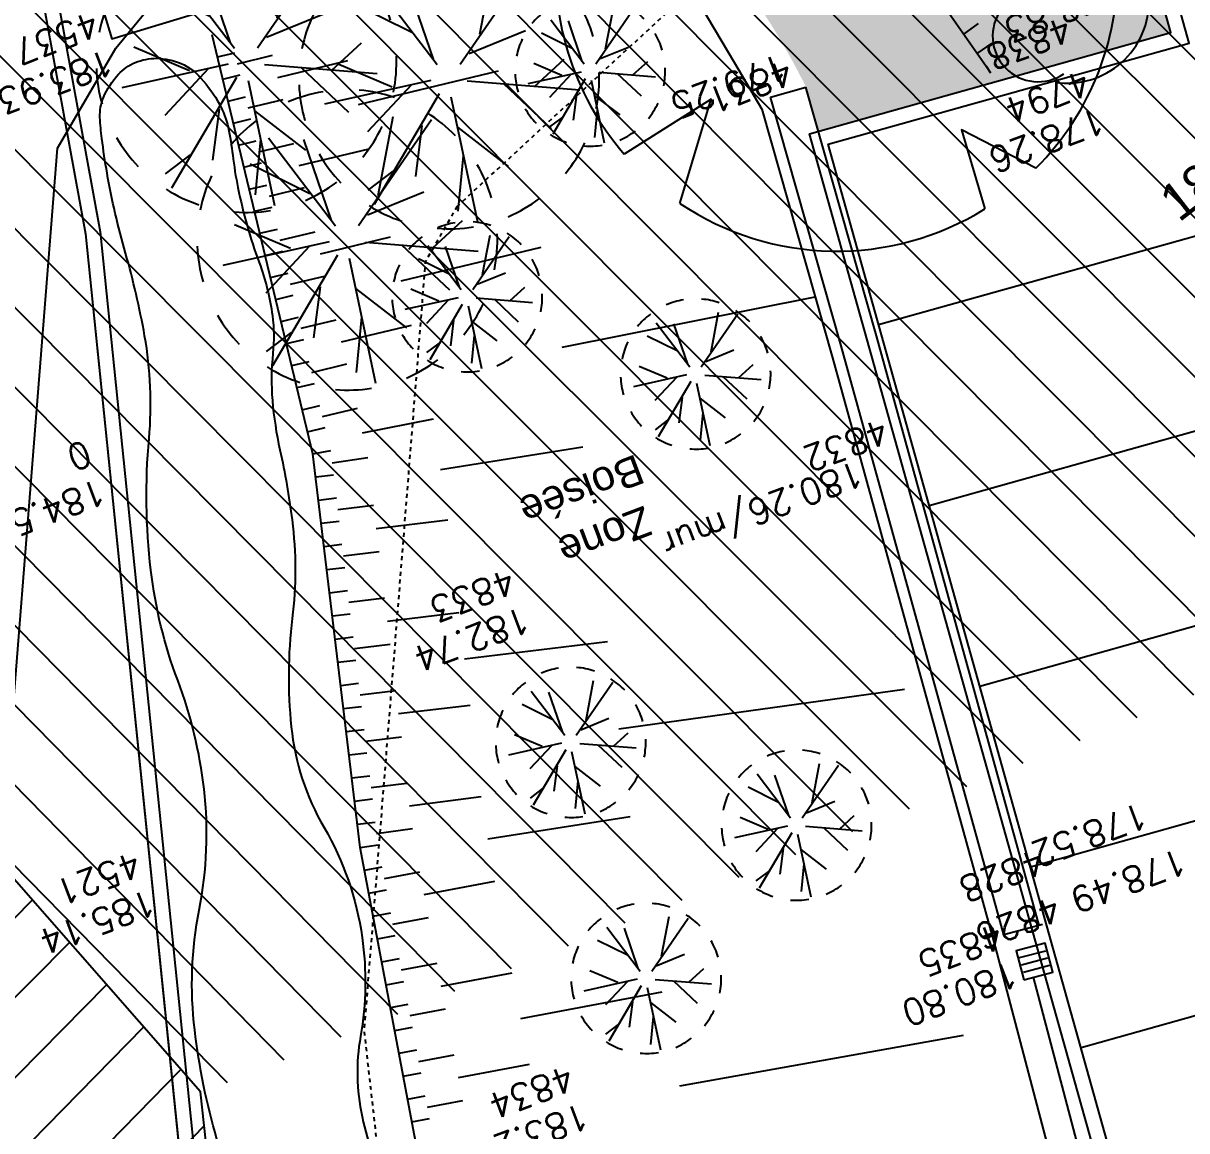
# Model space of a CAD drawing. Header units: centimetres. Extents: x 212517 to 243222, y -357108 to -330212.
# Drawn here: x 233966 to 235517, y -345839 to -344364 of the extents above; entities that cross this region are included whole.
import ezdxf
from ezdxf.enums import TextEntityAlignment as Align
from ezdxf.lldxf.tags import DXFTag

# ---------------------------------------------------------------- set-up
doc = ezdxf.new("R2010")
doc.units = ezdxf.units.CM
doc.linetypes.add('STYLE_01', pattern=[0.41664, 0.20828, -0.20836])
doc.layers.get('0').update_dxf_attribs({"color": 252})
for name, color, linetype in [('AEP_SSL', 252, 'Continuous'), ('DWG_280-140115-P - ALTEA-CANA', 252, 'Continuous'), ('Fond topo - ASS', 252, 'Continuous'), ('Fond topo - CLO_MUR', 252, 'Continuous'), ('Fond topo - ESPACE_BOISE', 252, 'Continuous'), ('Fond topo - TAL', 252, 'Continuous'), ('Fond topo - TAL_HAC', 252, 'Continuous'), ('Fond topo - VEG', 252, 'Continuous'), ('Fond topo - VEG_TXT_ESSENCE', 252, 'Continuous'), ('Fond topo - Z_500', 252, 'Continuous'), ('prlm-VRD', 2, 'Continuous'), ('SA - arbre', 252, 'Continuous'), ('SA - arbuste', 252, 'Continuous'), ('SA - bordure', 252, 'Continuous'), ('SA - bât D', 252, 'Continuous'), ('SA - couvre sol', 252, 'Continuous'), ('SA - EBC', 252, 'Continuous'), ('SA - enrobé', 252, 'Continuous'), ('SA - EVMV', 252, 'Continuous'), ('SA - marquage au sol', 252, 'Continuous')]:
    doc.layers.add(name, color=color, linetype=linetype)
for name, color, linetype, plot in [('Fond topo - N', 252, 'Continuous', False), ('Fond topo - NCACHE', 252, 'Continuous', False), ('Fond topo - ZCACHE', 252, 'Continuous', False)]:
    doc.layers.add(name, color=color, linetype=linetype, plot=plot)
doc.layers.add('Fond topo - P', color=252, linetype='Continuous', lineweight=50)
doc.layers.add('Fond topo - VOI', color=252, linetype='Continuous', lineweight=25)
doc.styles.add('2000_ARIAL', font='arial.ttf', dxfattribs={"height": 0.400000006})
doc.styles.add('Arial', font='arial.ttf')
doc.styles.add('SIMPLEX', font='simplex_.ttf', dxfattribs={"height": 1.25})
tags = doc.linetypes.add('L1', pattern=[1.0000000298023224, 0.6000000238418579, -0.4000000059604645]).pattern_tags.tags
tags[6:7] = [DXFTag(74, 4), DXFTag(75, 0), DXFTag(340, '0'), DXFTag(46, 0.0), DXFTag(50, 0.0), DXFTag(44, 0.0), DXFTag(45, 0.0)]
tags[4:5] = [DXFTag(74, 4), DXFTag(75, 0), DXFTag(340, '0'), DXFTag(46, 0.0), DXFTag(50, 0.0), DXFTag(44, 0.0), DXFTag(45, 0.0)]
tags = doc.linetypes.add('L16', pattern=[0.37500001490116125, 0.300000011920929, -0.07500000298023224]).pattern_tags.tags
tags[6:7] = [DXFTag(74, 4), DXFTag(75, 0), DXFTag(340, '0'), DXFTag(46, 0.0), DXFTag(50, 0.0), DXFTag(44, 0.0), DXFTag(45, 0.0)]
tags[4:5] = [DXFTag(74, 4), DXFTag(75, 0), DXFTag(340, '0'), DXFTag(46, 0.0), DXFTag(50, 0.0), DXFTag(44, 0.0), DXFTag(45, 0.0)]
tags = doc.linetypes.add('L8', pattern=[0.22500000894069674, 0.1500000059604645, -0.07500000298023224]).pattern_tags.tags
tags[6:7] = [DXFTag(74, 4), DXFTag(75, 0), DXFTag(340, '0'), DXFTag(46, 0.0), DXFTag(50, 0.0), DXFTag(44, 0.0), DXFTag(45, 0.0)]
tags[4:5] = [DXFTag(74, 4), DXFTag(75, 0), DXFTag(340, '0'), DXFTag(46, 0.0), DXFTag(50, 0.0), DXFTag(44, 0.0), DXFTag(45, 0.0)]
pattern_1 = [(349.2763985886067, (-277130161.1279894, -473864756.7787022), (22.32856350872324, 117.9043497231417), [37.5000005625, -202.5000030375]), (79.27639858860677, (-277130147.3110734, -473864759.3953308), (-235.8086994462835, 44.65712701744649), [15.000000225, -105.000001575]), (79.27639858860677, (-277130138.0997961, -473864761.1397498), (-235.8086994462835, 44.65712701744649), [15.000000225, -105.000001575]), (79.27639858860677, (-277130142.7054347, -473864760.2675403), (-235.8086994462835, 44.65712701744649), [18.75000028125, -101.25000151875]), (112.9664661186067, (-277130151.916716, -473864758.5231205), (-191.1515722884832, 280.4658259369293), [12.00000018, -420.7461593111922]), (45.58633105860677, (-277130133.4941673, -473864762.0119574), (22.32856353476547, 117.9043498154048), [12.00000018, -420.7461593111923]), (45.58633105860677, (-277130124.2828801, -473864763.7563783), (22.32856353476547, 117.9043498154048), [26.00000039, -406.6661590999923]), (112.9664661186067, (-277130161.1279894, -473864756.7787022), (-191.1515722884832, 280.4658259369293), [26.00000039, -406.6661590999922]), (349.2763985886067, (-277130073.3609553, -473864750.4999832), (22.32856350872324, 117.9043497231417), [44.42455106636825, -195.5754525336318]), (349.2763985886067, (-277130085.1249766, -473864728.4255323), (22.32856350872324, 117.9043497231417), [82.81008944215131, -56.09585564143782, 43.07431864611476, -58.01973967029608]), (349.2763985886067, (-277130096.7337571, -473864706.3804808), (22.32856350872324, 117.9043497231417), [119.4799495921992, -46.28746189431191, 29.47870124218051, -44.75389087130835]), (349.2763985886067, (-277130108.4191755, -473864684.3209158), (22.32856350872324, 117.9043497231417), [100.4611429069171, -139.5388606930829]), (349.2763985886067, (-277130104.5097786, -473864665.2146754), (22.32856350872324, 117.9043497231417), [65.56973938354608, -174.4302642164539])]
pattern_2 = [(34.27639858860678, (-277130161.1279894, -473864756.7787022), (-42.238928459823, 61.97477650275113), [])]

# ---------------------------------------------------------------- blocks, each defined once
blk = doc.blocks.new('ASS07')
at = {"ltscale": 2}
for p, q in [((-0.25, -0.45), (-0.25, 0.4500000000000001)), ((0, -0.45), (0, 0.4500000000000001)), ((0.25, -0.45), (0.25, 0.4500000000000001))]:
    blk.add_line(p, q, dxfattribs=at)
at = {"ltscale": 2, "flags": 128}
blk.add_lwpolyline([(0.5, -0.5), (0.5, 0.5), (-0.5, 0.5), (-0.5, -0.5)], close=True, dxfattribs=at)
blk = doc.blocks.new('PTOPO')
at = {"layer": 'Fond topo - NCACHE', "style": 'SIMPLEX'}
blk.add_attdef('MAT', text='', height=0.34, dxfattribs=at).set_placement((0.09999999986030161, -0.09999999962747097), align=Align.TOP_LEFT)
at = {"layer": 'Fond topo - ZCACHE', "style": 'SIMPLEX'}
blk.add_attdef('ALT', (0.09999999986030161, 0.09999999962747097), '', height=0.34, dxfattribs=at)
blk = doc.blocks.new('VEG12')
at = {"ltscale": 2}
for p, q in [((0.01815258799999997, 0.057406781), (0.100441039, 0.47293725)), ((0.05749608, 0.253444298), (0.145517598, 0.414706841)), ((0.037902722, 0.15845596), (-0.06593155700000003, 0.344147082)), ((-0.158788295, 0.086017079), (-0.245985314, 0.284587218)), ((0.04981112299999996, 0.033821695), (0.391570728, 0.285894318)), ((0.143890955, 0.107467204), (0.230033352, 0.253971609)), ((0.2917471699999999, 0.208620217), (0.392372872, 0.233301274)), ((-0.05229389700000003, 0.02983962500000001), (-0.383643778, 0.204631851)), ((-0.25001839, 0.135126714), (-0.3755999820000001, 0.091127132)), ((0.122915307, -0.02992704099999999), (0.317230371, 0.05540147100000001)), ((-0.05265807700000003, -0.029192154), (-0.412380265, -0.256628677)), ((-0.09359106700000003, -0.049762263), (-0.2956446150000001, -0.04653133200000001)), ((0.01825986499999999, -0.057372749), (0.107637982, -0.4128258760000001)), ((0.057557527, -0.01766878999999999), (0.411943876, -0.08413611500000001)), ((0.184132294, -0.04763066399999999), (0.323120213, -0.192805613)), ((-0.151821475, -0.09483882200000002), (-0.2999525240000001, -0.315936062)), ((0.02259491799999996, -0.07955337300000001), (0.001649748999999978, -0.36183712)), ((0.05371548199999998, -0.188497704), (0.197263789, -0.356749422))]:
    blk.add_line(p, q, dxfattribs=at)
for start, end in [(90, 103.8461539085843), (62.30769199853572, 76.15384597947835), (117.6923078993823, 131.5384619204946), (34.61538499867542, 48.46153799321151), (145.3846149358338, 159.2307690506909), (6.923076979206323, 20.76923090842763), (173.0769230068974, 186.9230769931026), (339.2307689837768, 353.0769230207937), (200.7692310571047, 214.6153850641662), (311.5384620067885, 325.3846150013246), (228.4615380795054, 242.3076921006177), (283.8461540205217, 297.6923080014643), (256.1538460914157, 270)]:
    blk.add_arc((0, 0), 0.496982058, start, end, dxfattribs=at)
blk = doc.blocks.new('VEG12A')
at = {"ltscale": 2}
for p, q in [((0.01815258799999997, 0.057406781), (0.100441039, 0.47293725)), ((0.05749608, 0.253444298), (0.145517598, 0.414706841)), ((0.037902722, 0.15845596), (-0.06593155700000003, 0.344147082)), ((-0.158788295, 0.086017079), (-0.245985314, 0.284587218)), ((0.04981112299999996, 0.033821695), (0.391570728, 0.285894318)), ((0.143890955, 0.107467204), (0.230033352, 0.253971609)), ((0.2917471699999999, 0.208620217), (0.392372872, 0.233301274)), ((-0.05229389700000003, 0.02983962500000001), (-0.383643778, 0.204631851)), ((-0.25001839, 0.135126714), (-0.3755999820000001, 0.091127132)), ((0.122915307, -0.02992704099999999), (0.317230371, 0.05540147100000001)), ((-0.05265807700000003, -0.029192154), (-0.412380265, -0.256628677)), ((0.057557527, -0.01766878999999999), (0.411943876, -0.08413611500000001)), ((-0.09359106700000003, -0.049762263), (-0.2956446150000001, -0.04653133200000001)), ((0.01825986499999999, -0.057372749), (0.107637982, -0.4128258760000001)), ((0.184132294, -0.04763066399999999), (0.323120213, -0.192805613)), ((-0.151821475, -0.09483882200000002), (-0.2999525240000001, -0.315936062)), ((0.02259491799999996, -0.07955337300000001), (0.001649748999999978, -0.36183712)), ((0.05371548199999998, -0.188497704), (0.197263789, -0.356749422))]:
    blk.add_line(p, q, dxfattribs=at)
for start, end in [(90, 103.8461539085843), (62.30769199853572, 76.15384597947835), (117.6923078993823, 131.5384619204946), (34.61538499867542, 48.46153799321151), (145.3846149358338, 159.2307690506909), (6.923076979206323, 20.76923090842763), (173.0769230068974, 186.9230769931026), (339.2307689837768, 353.0769230207937), (200.7692310571047, 214.6153850641662), (311.5384620067885, 325.3846150013246), (228.4615380795054, 242.3076921006177), (283.8461540205217, 297.6923080014643), (256.1538460914157, 270)]:
    blk.add_arc((0, 0), 0.496982058, start, end, dxfattribs=at)
blk = doc.blocks.new('A$C1F970F0F')
at = {"layer": 'SA - couvre sol'}
h = blk.add_hatch(dxfattribs=at)
h.set_pattern_fill('PELOUSE6', color=256, scale=20.0000003, angle=-10.72360141139323, style=0, pattern_type=2)
h.set_pattern_definition(pattern_1)
edge = h.paths.add_edge_path()
edge.add_line((7646.833733000393, 9004.239187634612), (7477.034909394343, 8929.894142197196))
edge.add_arc((7434.696929002223, 9026.329550800418), 105.3199535518038, 248.6552803840878, 293.7028870098457, ccw=False)
edge.add_line((7396.362750401272, 8928.233764092513), (7340.429076437112, 8871.198932294612))
edge.add_arc((7468.942843810095, 8745.1663500336), 180.0000005438222, 135.5584717013493, 219.3767829141741)
edge.add_arc((4686.176288028108, 6461.26392506193), 3419.999998216231, 12.585048785930383, 39.37678309475541, ccw=False)
edge.add_line((8024.006178657112, 7206.442835890936), (8219.509561664872, 7248.890723525209))
edge.add_arc((8223.753109693258, 7229.346100284074), 19.99999993767855, 12.249983647925774, 102.24998416524511, ccw=False)
edge.add_arc((4686.176201344639, 6461.263923183918), 3640.000084590873, -4.615344787991717, 12.24998357604062, ccw=False)
edge.add_arc((8294.437943437548, 6169.977445866316), 20.00000014751522, -94.6153446132571, -4.615344959063975, ccw=False)
edge.add_line((8292.82862597217, 6150.04229846682), (8093.418862683157, 6166.140179817832))
edge.add_arc((4686.175363890326, 6461.264035144361), 3420.000928369583, -9.235443775684189, -4.9504103777057935, ccw=False)
edge.add_line((8061.843408481891, 5912.381895936595), (8521.34448288443, 5951.967918737956))
edge.add_line((8521.34448288443, 5951.967918737956), (8610.609832601514, 4915.805915142612))
edge.add_line((8610.609832601513, 4915.805915142613), (8112.455023229381, 4872.889881516216))
edge.add_line((8112.455023229382, 4872.889881516216), (8135.919816270769, 4600.518498862564))
edge.add_line((8135.919816270769, 4600.518498862564), (8634.074625419682, 4643.434532436447))
edge.add_line((8634.074625419682, 4643.434532436448), (8744.797991940773, 3358.19512460702))
edge.add_line((8744.797991940773, 3358.195124607019), (8246.754370085053, 3315.288669890853))
edge.add_line((8246.754370085053, 3315.288669890853), (8265.505759157297, 3110.932708469081))
edge.add_line((8265.505759157297, 3110.932708469081), (8762.178919040502, 3156.443199355649))
edge.add_line((8762.178919040503, 3156.443199355648), (8787.07957847176, 2867.404761880945))
edge.add_line((8787.07957847176, 2867.404761880946), (8288.924769134286, 2824.48872843756))
edge.add_line((8288.924769134286, 2824.48872843756), (8303.969088563064, 2649.859355084878))
edge.add_line((8303.969088563066, 2649.859355084878), (8345.097518516532, 2658.459544537745))
edge.add_line((8345.097518516532, 2658.459544537744), (8336.330575091022, 2700.556345111646))
edge.add_line((8336.330575091022, 2700.556345111646), (9020.027266334513, 2842.897281088713))
edge.add_line((9020.027266334513, 2842.897281088713), (8947.20038422563, 3719.594510961972))
edge.add_line((8947.20038422563, 3719.594510961972), (8931.509215578299, 3908.486354448317))
edge.add_line((8931.509215578299, 3908.486354448317), (8875.194980365228, 4578.069331261042))
edge.add_line((8875.194980365228, 4578.069331261042), (8827.905410799856, 5026.715447751275))
edge.add_line((8827.905410799856, 5026.715447751276), (8772.223263227552, 5502.243613790299))
edge.add_arc((1776.092496253554, 4752.857531580154), 7036.151306560315, 6.113889428418106, 17.84258743998169)
edge.add_line((8473.81835812193, 6908.75490576587), (8366.257456928231, 7197.474337847268))
edge.add_line((8366.257456928231, 7197.474337847267), (7657.937547416321, 8986.453584762252))
edge.add_line((7657.937547416321, 8986.453584762254), (7654.260125354509, 8985.031741399463))
edge.add_line((7654.260125354508, 8985.031741399462), (7646.833733000392, 9004.23918763461))
h = blk.add_hatch(dxfattribs=at)
h.set_pattern_fill('PELOUSE6', color=256, scale=20.0000003, angle=-10.72360141139323, style=0, pattern_type=2)
h.set_pattern_definition(pattern_1)
edge = h.paths.add_edge_path()
edge.add_arc((4686.17633280365, 6461.263957909795), 2929.999943103911, 34.48608965995057, 42.89962862937583)
edge.add_arc((6700.681395940306, 8333.233251919955), 179.999999986126, 42.89962847510776, 139.7693510133963)
edge.add_arc((8036.110016895354, 7056.094568132154), 2027.519382076243, 136.5878893291629, 177.4536643126465)
edge.add_line((6010.592568096673, 7146.171807559098), (6018.948373371913, 7145.931843945988))
edge.add_line((6018.948373371913, 7145.931843945988), (6030.66105542983, 6828.889455646445))
edge.add_line((6030.661055429829, 6828.889455646445), (6086.545484387591, 6513.581804602189))
edge.add_line((6086.545484387591, 6513.581804602189), (6198.444306795145, 6127.414684863436))
edge.add_line((6198.444306795145, 6127.414684863435), (6298.474729685709, 5856.208511224729))
edge.add_line((6298.474729685709, 5856.20851122473), (6412.911502342192, 5600.584971789341))
edge.add_line((6412.911502342192, 5600.58497178934), (6430.976089253624, 5561.150698599641))
edge.add_line((6430.976089253624, 5561.150698599641), (6391.541816136887, 5543.086111698089))
edge.add_line((6391.541816136887, 5543.086111698089), (6373.477229225455, 5582.520384887787))
edge.add_line((6373.477229225455, 5582.520384887787), (6385.636062437989, 5588.090268212786))
edge.add_line((6385.636062437989, 5588.090268212785), (6270.263852773479, 5845.803342882811))
edge.add_line((6270.263852773479, 5845.803342882812), (6260.946051039006, 5842.366608122313))
edge.add_line((6260.946051039007, 5842.366608122313), (6247.104147932258, 5879.895286746139))
edge.add_line((6247.104147932258, 5879.895286746139), (6256.486317609877, 5883.355762637208))
edge.add_line((6256.486317609876, 5883.355762637208), (6193.646684101131, 6053.728895531077))
edge.add_line((6193.64668410113, 6053.728895531078), (6224.942961944316, 5457.232163833863))
edge.add_line((6224.942961944316, 5457.232163833862), (6349.299166892059, 5359.882025415485))
edge.add_line((6349.29916689206, 5359.882025415484), (6631.131740746965, 5067.486222945057))
edge.add_line((6631.131740746965, 5067.486222945058), (7007.85703846356, 4662.392471667164))
edge.add_arc((6266.884495562824, 4074.377509715027), 945.9396940674151, 15.593354854106678, 38.434526739372416, ccw=False)
edge.add_line((7178.007696354092, 4328.653772497254), (7183.460765751301, 4267.538145496965))
edge.add_line((7183.460765751301, 4267.538145496964), (7669.186119522447, 4309.38338142006))
edge.add_line((7669.186119522446, 4309.383381420061), (7572.789861443083, 5439.941213907456))
edge.add_line((7572.789861443084, 5439.941213907456), (7073.641136563043, 5396.939554527152))
edge.add_line((7073.641136563043, 5396.939554527152), (7049.790845618051, 5685.959026753412))
edge.add_line((7049.790845618052, 5685.959026753411), (7549.313860756474, 5728.992931432434))
edge.add_arc((8316.594495169884, 5740.649924566463), 767.3691793620403, 180.3057384606458, 180.870405297152, ccw=False)
edge.add_line((7549.236240977923, 5736.555152486859), (7069.119661158346, 5822.525488846271))
edge.add_arc((7072.644821027429, 5842.212368796683), 19.99999985711144, 176.038037171249, 259.8481260634846, ccw=False)
edge.add_arc((8504.663289780396, 5743.031176354228), 1455.448990157917, 169.2799127558144, 176.0380375514712, ccw=False)
edge.add_arc((4686.176394906122, 6461.263910698351), 2429.999890929686, -10.61202557555735, -2.87348500570751)
edge.add_arc((7133.095811341383, 6338.443570199892), 20.00000020604537, 90.1409179801426, 177.126514438636, ccw=False)
edge.add_line((7133.046621735704, 6358.44350999165), (7614.451910480803, 6359.627511750571))
edge.add_arc((4808.667676000008, 6462.331267599114), 2807.663304587354, -2.096335715599202, 3.063663128893586)
edge.add_line((7612.31817326701, 6612.388327016001), (7134.702083077234, 6568.527275144537))
edge.add_arc((7132.873113816116, 6588.443471704308), 20.00000034913729, 182.9755633723495, 275.24694149338035, ccw=False)
edge.add_arc((4686.176253983268, 6461.263919471268), 2430.000032833829, 2.975562460078157, 14.66949649561051)
edge.add_arc((7056.312932851384, 7081.709150914684), 20.00000017546606, 105.4364946998268, 194.6694959608697, ccw=False)
edge.add_line((7050.989529879269, 7100.987672291234), (7513.850932238078, 7228.798181061445))
edge.add_arc((4661.509376136225, 6453.410151785248), 2955.855028348035, 15.2079308550242, 20.10997397197326)
edge.add_line((7437.158970696407, 7469.701584797454), (6987.694531252516, 7301.450674901103))
edge.add_arc((6980.682960577042, 7320.181341844977), 20.00000018748722, 200.5227063343824, 290.522704699226, ccw=False)
edge.add_arc((4686.301945798502, 6461.319648332696), 2429.862781547547, 20.52251332408417, 34.12876932729812)
edge.add_arc((6713.483443369026, 7834.969993664992), 18.89001674430282, 120.96134875829961, 213.2758309628496, ccw=False)
edge.add_line((6703.765290681826, 7851.168457730977), (7101.268859919588, 8120.247909627737))
at = {"layer": 'SA - EBC'}
h = blk.add_hatch(dxfattribs=at)
h.set_pattern_fill('_USER', color=256, scale=74.99999999999999, angle=-325.7236014113932, style=0, pattern_type=0)
h.set_pattern_definition(pattern_2)
edge = h.paths.add_edge_path()
edge.add_line((5801.470568619522, -3162.013069131843), (4083.559282644929, -3271.123614088357))
edge.add_line((4083.559282644929, -3271.123614088356), (4014.481307725509, -3717.332461968055))
edge.add_line((4014.48130772551, -3717.332461968055), (3135.517961824245, -3810.19300101904))
edge.add_line((3135.517961824245, -3810.19300101904), (2274.245008604417, -3693.648081323564))
edge.add_line((2274.245008604417, -3693.648081323564), (1554.636776175834, -3420.099318784944))
edge.add_arc((2508.775769578408, -2315.674454232369), 1459.498372788833, 157.1868533427094, 229.1754823893534, ccw=False)
edge.add_arc((1966.013830892235, -2087.371785851423), 870.6752834691503, 94.3015183869224, 157.1868533106914, ccw=False)
edge.add_line((1900.708697991695, -1219.149067345796), (2859.239020416566, -1223.495634912559))
edge.add_arc((3100.860739749298, 1265.329539486049), 2500.526305395239, 264.4549516394795, 302.9422754293212)
edge.add_arc((4209.331858878893, -445.3369775435177), 462.1229708170858, 302.9422754305585, 376.8336969250394)
edge.add_arc((2214.122706379954, -1049.006753214115), 2546.655714682971, 16.8336969158998, 38.14703645440247)
edge.add_arc((3041.32627014761, -399.2990096244524), 1494.806919462396, 38.14703657403813, 72.97328584086019)
edge.add_line((3479.031970107599, 1029.988031775616), (2182.437305702805, 1414.38613606858))
edge.add_line((2182.437305702805, 1414.38613606858), (1056.590900019184, 1822.819186472099))
edge.add_arc((1766.412018482452, 3779.442320525911), 2081.398594438606, 212.7495497786225, 250.0603089288685, ccw=False)
edge.add_line((15.86575126143373, 2653.472571668582), (-104.0907319930869, 3091.26353710603))
edge.add_line((-104.0907319930869, 3091.26353710603), (-169.6986146466322, 3639.54836895815))
edge.add_line((-169.6986146466322, 3639.548368958149), (-35.58090533515337, 6158.014854826562))
edge.add_arc((-194.3533792400212, 7143.826589584332), 998.5156357593988, 279.1493507374978, 373.962283499627)
edge.add_arc((2392.201579171132, 7786.918955579627), 1666.786287877102, 172.6269749467245, 193.9622835974407, ccw=False)
edge.add_arc((-45.50651600643437, 8102.354993671941), 791.2455775503726, -7.373025019439765, 16.43829965925021)
edge.add_line((713.3969204091394, 8326.263765657093), (486.7428317772967, 9142.81155059313))
edge.add_line((486.7428317772967, 9142.811550593131), (1338.845530021721, 9564.23852196786))
edge.add_line((1338.845530021721, 9564.23852196786), (1632.623584095551, 8945.24637913095))
edge.add_line((1632.623584095551, 8945.246379130947), (1394.029444699765, 8829.874494032001))
edge.add_line((1394.029444699765, 8829.874494032001), (1731.997733793977, 8131.230781666551))
edge.add_arc((1233.216649704336, 7889.945865525577), 554.0766919865823, -19.640967550384175, 25.815335324856676, ccw=False)
edge.add_line((1755.055695752756, 7703.706797235046), (1558.214479468655, 6807.520788570679))
edge.add_line((1558.214479468655, 6807.52078857068), (1570.021725572625, 6609.158708993335))
edge.add_line((1570.021725572625, 6609.158708993335), (1852.913141606868, 5734.125706863067))
edge.add_line((1852.913141606869, 5734.125706863067), (2726.748207475315, 4020.986816292172))
edge.add_line((2726.748207475315, 4020.986816292172), (3802.352916265851, 4004.947770972833))
edge.add_arc((8355.58168857983, 5950.706307988518), 4951.552134169374, 203.138762427905, 230.8301436200186)
edge.add_arc((13583.66465597079, 12367.85935474512), 13228.79229856088, 230.8301435441083, 233.1638398044412)
edge.add_line((5652.622255943647, 1780.153648245416), (4998.697813068342, 1820.441475819727))
edge.add_line((4998.697813068342, 1820.441475819727), (4863.841220233488, 767.0816613875431))
edge.add_line((4863.841220233488, 767.0816613875434), (5595.355488733695, 631.185878681516))
edge.add_line((5595.355488733695, 631.1858786815158), (5852.747939948536, -2020.707044821664))
edge.add_line((5852.747939948536, -2020.707044821665), (5881.394298709887, -2966.563612924887))
edge.add_line((5881.394298709887, -2966.563612924887), (5801.470568619523, -3162.013069131842))
h = blk.add_hatch(dxfattribs=at)
h.set_pattern_fill('_USER', color=256, scale=74.99999999999999, angle=-325.7236014113932, style=0, pattern_type=0)
h.set_pattern_definition(pattern_2)
h.paths.add_polyline_path([(5258.989506963931, 4651.014984356799), (4979.666822061707, 4274.583990936589), (4332.460325507403, 4149.863381154346), (4205.794518420665, 3635.760149207731), (4511.894464099185, 3183.273493731516), (4833.004681518186, 2817.029383936907), (5298.321323071383, 2394.807127551241), (5623.096600573816, 2285.432920207038), (5632.124077353954, 2583.278516646508), (6097.045013464067, 2669.092105601658), (6136.1138070537, 3163.451616814499)])
at = {"layer": 'SA - EVMV'}
h = blk.add_hatch(dxfattribs=at)
h.set_pattern_fill('_USER', color=256, scale=74.99999999999999, angle=-55.72360141139323, style=0, pattern_type=0)
h.set_pattern_definition([(304.2763985886068, (-277130161.1279894, -473864756.7787022), (61.97477650275113, 42.238928459823), [])])
h.paths.add_polyline_path([(6137.262643169798, 3161.503242351281), (5258.989506963931, 4651.014984356799), (5823.535050065982, 5411.828376675677), (6009.896409179055, 5810.580329425578), (6042.353956317322, 6037.937811191567), (5791.842057863324, 7412.226220178691), (5768.869517604411, 9187.383885517163), (6965.043931057882, 9781.279833201925), (7125.730307530321, 8202.475428701919), (7356.548247893039, 6578.483473019976), (7421.051285208732, 6215.102708379585), (8728.798868082513, 6201.995811803044), (8825.59209412568, 5455.189202343771), (8884.907463838514, 4910.231636065007), (8937.364138919358, 4349.844162727043), (8990.109761245629, 3720.436779551583), (8238.933497559277, 3575.005023445903)])
at = {"layer": 'AEP_SSL', "elevation": 9.999999999999998e-08, "flags": 128}
blk.add_lwpolyline([(-4528.821963781957, 1510.366913031162), (-2554.95676399837, 1447.318525268213), (-2009.46431272992, 953.3121996921549), (-1974.130445357614, -2549.104167440536), (-1760.191604675106, -3033.974676226209), (-1600.127185498399, -3169.916464212493), (-1007.958216168089, -3359.143878629571), (-742.7402135561805, -3373.227271705965), (185.7644486929067, -3466.149391532337), (1457.680139553027, -3407.246855666408), (3098.737656271729, -3442.411852942929), (4165.909978031491, -3426.731274088185), (4366.116630586753, -3387.312489108264), (5044.428961021786, -3091.927656257742), (5412.289028469191, -2796.609514369696), (5536.700633028197, -2598.110987192279), (5703.441363650248, 1048.232751273365), (5867.406317671058, 3278.047774201862), (6182.748241543506, 4434.064793799239), (6284.146511390897, 4550.427419959863), (6475.981668657886, 4711.41474985716), (8025.350887839351, 5692.826034684554), (8693.398131395103, 6258.370148193826), (10978.7345952306, 10130.53863316135)], dxfattribs=at)
at = {"layer": 'DWG_280-140115-P - ALTEA-CANA', "linetype": 'STYLE_01', "ltscale": 25, "elevation": 9.999999999999998e-08, "flags": 128}
for points in [[(6691.563574447015, 4258.773226266023), (7646.571502395369, 4855.803307069168), (8316.716457966017, 5285.571897289529), (8970.22158409534, 5837.460256469487)], [(6035.461037273133, -2689.127097192409), (6121.64256367179, -1057.51115667685), (6205.025182619102, 1052.804655306938), (6365.893186155989, 3202.867456399637), (6636.799193089617, 4194.521173234315), (6692.315677062305, 4259.243408586225)]]:
    blk.add_lwpolyline(points, dxfattribs=at)
at = {"layer": 'Fond topo - CLO_MUR', "ltscale": 2, "flags": 128}
for points in [[(6407.945869109298, 4705.323923757965), (6267.678107068264, 4690.38808070456), (6281.152659512135, 4563.843812761539), (6421.420421427005, 4578.779655649263)], [(7275.722161034746, 3173.504808573699), (7208.632483152419, 3985.424500686884), (7178.007696354092, 4328.653772497254)], [(7226.843557715468, 3170.014651002745), (7159.812121643467, 3981.229500407708), (7129.201588351054, 4324.299025485333)], [(7279.916694116667, 3173.804317621742), (7226.843557715468, 3170.014651002745)]]:
    blk.add_lwpolyline(points, dxfattribs=at)
at = {"layer": 'Fond topo - CLO_MUR', "linetype": 'L16', "ltscale": 2, "flags": 128}
blk.add_lwpolyline([(7129.201588351054, 4324.299025485333), (7178.007696354092, 4328.653772497254)], dxfattribs=at)
at = {"layer": 'Fond topo - ESPACE_BOISE', "linetype": 'L1', "ltscale": 2, "flags": 128}
blk.add_lwpolyline([(5258.989506963931, 4651.014984356799), (4979.666822061707, 4274.583990936589), (4332.460325507403, 4149.863381154346), (4205.794518420665, 3635.760149207731), (4511.894464099185, 3183.273493731516), (4833.004681518186, 2817.029383936907), (5298.321323071383, 2394.807127551241), (5623.096600573816, 2285.432920207038), (5632.124077353954, 2583.278516646508), (6097.045013464067, 2669.092105601658), (6136.1138070537, 3163.451616814499)], close=True, dxfattribs=at)
at = {"layer": 'Fond topo - TAL', "ltscale": 2, "flags": 128}
blk.add_lwpolyline([(6430.976089253624, 5561.150698599641, 0.02394732484790523), (6438.416126081117, 5497.116528512835, 0.1142600952357602), (6443.63068675366, 5484.469904925472, 0.08033898922229925), (6549.093783195793, 5377.639133737978, -0.04151558618262319), (6767.514143299376, 5188.188581759985, -0.007003630583660632), (6935.434062547319, 5011.272355460585, -0.004971043128198164), (7165.971708763474, 4756.430009564167, -0.05280067891984588), (7269.612324424946, 4611.23233276563, -0.0271772235972432), (7423.187462316326, 4301.320192780555)], format="xyb", dxfattribs=at)
at = {"layer": 'Fond topo - TAL', "linetype": 'L8', "ltscale": 2, "flags": 128}
blk.add_lwpolyline([(6885.914646545285, 4755.249367140475), (7019.315671317083, 4574.334788540862), (7090.269375227499, 4377.843823550713), (7114.95254918131, 4310.757441436815), (7145.563082491052, 3967.687916450697), (7212.59451858593, 3156.473067041402), (7258.833912327651, 2501.730053470446)], dxfattribs=at)
at = {"layer": 'Fond topo - TAL', "ltscale": 2, "flags": 128}
blk.add_lwpolyline([(6350.073376194009, 2314.377494379673), (6405.400002494907, 2854.715147621459), (6405.877993290544, 3443.868961593448), (6441.582385220579, 3970.843141576634), (6413.407581613261, 4544.073737184924)], dxfattribs=at)
at = {"layer": 'Fond topo - TAL_HAC', "ltscale": 2}
for p, q in [((6414.890466071077, 4513.90370562669), (6438.861528738105, 4515.081905272375)), ((6439.602970935816, 4499.996889641347), (6487.54509634405, 4502.353288823883)), ((6416.373350501157, 4483.733674547646), (6440.344413116198, 4484.911873918814)), ((6489.027980687483, 4472.183257287311), (6584.912231417304, 4476.896055194853)), ((6417.856234867468, 4453.563643006742), (6441.827297608672, 4454.741842543593)), ((6442.568739789054, 4439.656826821059), (6490.510865071124, 4442.013225837913)), ((6419.339119297548, 4423.393611927699), (6443.310182004095, 4424.571811281538)), ((6587.878000258761, 4416.555992187221), (6779.646501666415, 4425.98158772779)), ((6420.822003640982, 4393.223580391126), (6444.793066405064, 4394.401779923644)), ((6445.534508585446, 4379.316764201111), (6493.476633872374, 4381.673162743106)), ((6422.304888059281, 4363.053549124739), (6446.275950765827, 4364.231748478578)), ((7397.784657656266, 4358.880620281495), (7419.644677516279, 4368.78716017549)), ((6494.959518302455, 4351.503131664063), (6590.843769025353, 4356.215928909403)), ((6423.787772437374, 4332.883517771179), (6447.758835166796, 4334.061717120685)), ((7410.628238218683, 4330.163153216414), (7432.585068018814, 4339.853231479193)), ((6448.500277347179, 4318.976701398152), (6496.442402760271, 4321.333100105829)), ((6425.27065689519, 4302.713486212944), (6449.241719562218, 4303.891685858631)), ((6426.753541348146, 4272.543455129569), (6450.724603940311, 4273.721654505069)), ((6451.466046143569, 4258.636638778204), (6499.408171499815, 4260.993037686222)), ((6428.236425691581, 4242.373423592997), (6452.207488341281, 4243.551623147177)), ((6500.891055929896, 4230.823006607179), (6596.775306602869, 4235.535804715063)), ((6429.719310121662, 4212.203392513954), (6453.690372736702, 4213.381591885121)), ((6454.43181493996, 4198.296576158256), (6502.373940330865, 4200.652975249286)), ((6431.202194487973, 4182.033360973049), (6455.173257137671, 4183.211560527229)), ((6599.741075473436, 4175.19574198628), (6791.509576910889, 4184.621338184717)), ((6432.685078866065, 4151.863329619488), (6456.656141498434, 4153.041529082163)), ((6457.397583810528, 4137.956513429473), (6505.339709127255, 4140.312912629338)), ((6434.167963284363, 4121.693298353101), (6458.139025990909, 4122.87149770694)), ((6506.822593470691, 4110.142881092766), (6602.706844200511, 4114.855679000309)), ((6435.650847627798, 4091.523266816529), (6459.621910294825, 4092.701466462215)), ((6460.363352492536, 4077.616450831187), (6508.305477945836, 4079.972849626039)), ((6437.133732080754, 4061.353235733154), (6461.104794821959, 4062.531435270004)), ((6794.137144726848, 4048.721455197542), (7138.057422780449, 4051.808081956326)), ((6438.616616424189, 4031.183204196581), (6462.587679165394, 4032.361403733432)), ((6463.329121368652, 4017.276388006566), (6511.271246690239, 4019.632786731573)), ((6440.099500877146, 4001.013173113206), (6464.070563583691, 4002.191372467044)), ((6511.8700216055, 3986.104328908211), (6607.868660137954, 3986.615602441871)), ((6441.582385220579, 3970.843141576634), (6465.581354196804, 3970.620678914378)), ((6464.504291762467, 3954.42148651004), (6512.468796429257, 3952.575871102179)), ((6439.482126965094, 3939.844660467112), (6463.42722926436, 3938.222293643842)), ((6437.381868600773, 3908.846179283413), (6461.326970917368, 3907.22381255165)), ((6604.857928848046, 3918.803746860395), (6796.764712428423, 3912.821572232028)), ((6460.276841826714, 3891.724571942472), (6508.167046523676, 3888.479838940806)), ((6435.28161025378, 3877.847698191221), (6459.226712644553, 3876.225331350623)), ((6433.181351906788, 3846.849217099028), (6457.12645429756, 3845.226850258429)), ((6506.066788142025, 3857.481357665602), (6601.847197558138, 3850.991891278918)), ((6456.0763251154, 3829.72760966658), (6503.966529795033, 3826.482876573409)), ((6431.081093599315, 3815.850735714988), (6455.026195927692, 3814.228369170569)), ((6428.980835252323, 3784.852254622796), (6452.925937563372, 3783.229887986871)), ((6451.87580839854, 3767.730647486527), (6499.766013026185, 3764.485914118838)), ((6426.880576853343, 3753.853773256085), (6450.82567921638, 3752.231406894678)), ((6424.780318506351, 3722.855292163893), (6448.7254208174, 3721.232925527968)), ((6497.665754718711, 3733.487432734799), (6593.446164088384, 3726.99796597776)), ((6447.675291652569, 3705.733685027625), (6495.56549637172, 3702.488951642606)), ((6422.680060119153, 3691.856810984527), (6446.625162470408, 3690.234444435775)), ((6420.579801772162, 3660.858329892334), (6444.524904123416, 3659.235963343582)), ((6589.245647371524, 3665.001003797707), (6780.806466157308, 3652.022070653984)), ((6443.474775032761, 3643.736722734404), (6491.364979660406, 3640.491989366716)), ((6418.47954342517, 3629.859848800142), (6442.424645815942, 3628.237481959543)), ((6416.37928506085, 3598.861367616443), (6440.324387468951, 3597.23900086735)), ((6489.264721313414, 3609.493508274522), (6585.045130694868, 3603.004041704828)), ((6439.27425828679, 3581.739760275501), (6487.164462949094, 3578.495027090824)), ((6414.279026805362, 3567.862886506921), (6438.22412910463, 3566.240519683652)), ((6412.178768406383, 3536.864405140211), (6436.123870734762, 3535.242038595792)), ((6435.073741552601, 3519.742798003942), (6482.963946346616, 3516.498064889109)), ((6773.995880573213, 3534.782240095016), (7157.537764704764, 3516.03062350402)), ((6410.078510059391, 3505.865924048018), (6434.023612387769, 3504.243557503599)), ((6407.978251712399, 3474.867442955825), (6431.923354023449, 3473.2450763199)), ((6480.897662643281, 3486.100154673679), (6576.728947113307, 3480.411137526319)), ((6430.893643869998, 3458.146330168993), (6478.831378962823, 3455.702244453915)), ((6405.877993290544, 3443.868961593448), (6429.8639338136, 3443.047583904919)), ((6405.852835976677, 3412.860866162841), (6429.8528280146, 3412.841394476538)), ((6575.271995837549, 3423.311779792301), (6767.18529492049, 3417.542409549045)), ((6429.840249332018, 3397.337346813486), (6477.840233539577, 3397.298403510722)), ((6405.827678565758, 3381.852770845404), (6429.827670643887, 3381.833299246272)), ((6477.815076111328, 3366.290308101778), (6573.815044543775, 3366.212421587755)), ((6405.802521108399, 3350.844675157609), (6429.802513163651, 3350.825203562811)), ((6429.789934440862, 3335.321155812586), (6477.789918700409, 3335.282212784339)), ((6405.777363662821, 3319.836579657159), (6429.777355832455, 3319.817108040699)), ((6405.752206269231, 3288.828484431227), (6429.752198438866, 3288.809012814766)), ((6429.739619716077, 3273.304965064542), (6477.73960384946, 3273.266021870612)), ((6405.72704884653, 3257.820388926444), (6429.727040993288, 3257.800917314315)), ((6477.714446483606, 3242.257926165489), (6573.714414824547, 3242.180039668795)), ((6405.701891366294, 3226.812293242981), (6429.701883535929, 3226.792821626522)), ((6429.68930481314, 3211.288773876297), (6477.689289038028, 3211.249830665038)), ((6405.676734069757, 3195.804197903881), (6429.67672612501, 3195.784726309083)), ((6573.664099985379, 3180.163848942412), (6765.664036867602, 3180.008076005874)), ((6405.651576641509, 3164.796102494937), (6429.651568696761, 3164.776630900139)), ((6429.638990088354, 3149.272583128252), (6477.638974313242, 3149.233639916994)), ((6405.626419195931, 3133.788006994487), (6429.62641127406, 3133.768535395356)), ((6477.613816810817, 3118.225544616884), (6573.613785260593, 3118.147658194368)), ((6405.601261830077, 3102.779911289364), (6429.601253885329, 3102.760439694565)), ((6429.588675220076, 3087.256392123019), (6477.588659479623, 3087.217449094773)), ((6405.576104436487, 3071.771816063431), (6429.576096497287, 3071.752344372794)), ((6765.308640214169, 3052.622266449232), (7149.288266260777, 3048.666663612582))]:
    blk.add_line(p, q, dxfattribs=at)
at = {"layer": 'Fond topo - VEG', "linetype": 'L8', "ltscale": 2, "flags": 128}
blk.add_lwpolyline([(6126.727747049433, 2304.061476285623, -0.1732888690432868), (6102.581235373374, 2349.997525856042, -0.0508890116308752), (6095.857340735886, 2521.875654710492, -0.0386629591409588), (6125.608919157425, 2733.183983206446, 0.04316977958239364), (6150.559671984999, 2922.734117696825, 0.0353710499508257), (6145.998574597054, 3097.317748161249, -0.04151246656344463), (6143.935963930468, 3246.17985755902, -0.07825849820887826), (6179.607406451853, 3401.805474372008, 0.07744789971661276), (6215.901003647436, 3558.981919075625, 0.06149378927511025), (6208.375924854068, 3707.902976237563, -0.06073956917948042), (6200.531552762145, 3858.647761765046, -0.05204674825157406), (6230.7983895258, 4031.505901908121, 0.06675750323585504), (6250.469210656124, 4167.142637314562, 0.025670157375637), (6245.881806278992, 4280.002391043279, -0.02651846335887715), (6241.626195431167, 4389.264050757969, -0.01155330390985834), (6243.355179510549, 4435.719484082019, -0.01897018986328855), (6246.13278066693, 4463.901413466268, -0.1145297545621785), (6255.789441754406, 4489.229968720707, -0.08440652786009567), (6280.997918423193, 4515.714197702435, -0.1084198486250266), (6305.800532160016, 4526.959256335407, -0.1011423353125477), (6334.947780047085, 4527.194413794164, -0.1032633884982007), (6365.949027258232, 4514.111820601956, -0.1071998021190175), (6388.110607905014, 4490.422289899531, -0.05568834109540827), (6405.779070714256, 4451.614851286478, -0.07246199636495074), (6411.377345286576, 4419.255514848068, -0.02401529230777726), (6410.576199302544, 4381.797833343162, 0.02046775607659728), (6409.324746116832, 4337.862569346122, 0.03858989738268137), (6418.61477645759, 4234.450990949024, -0.05510517158192826), (6422.73706464406, 4161.745127455149, -0.06022444819988705), (6414.040487528225, 4112.201962683026, 0.04813009251129964), (6401.682945357792, 4050.570387419985, 0.03319103436730272), (6399.339312853017, 3984.279470352506, -0.02318773307712683), (6397.882876964231, 3889.395712822452, -0.06193645145952207), (6373.687695968691, 3760.413536495536, 0.05632341114831078), (6345.51491510971, 3618.977442973709, 0.1063178399564556), (6363.514090879794, 3478.851422113212, -0.09680147185014497), (6386.13497547047, 3325.642968625706, -0.07888339118735782), (6359.437800283662, 3196.499683631936, 0.0976752058397291), (6341.722232569164, 3091.124721665765, 0.05553186209350269), (6357.096499566722, 2981.328348065176, -0.07160716225814948), (6366.305953621561, 2895.668239978307, -0.003764726506217527), (6361.813234161172, 2792.213188795524, -0.004345252965709072), (6356.467450687216, 2702.654249848009, -0.003010567731100479), (6347.428315699053, 2581.271676234953, -0.01408587215240294), (6344.610134765176, 2555.404935589592, -0.04006767187352891), (6336.954146448975, 2520.643757193586, 0.02217965443780103), (6320.906362764812, 2458.451016601791, 0.02305005866794476), (6313.405529578435, 2412.578617432685, -0.02117118948215652), (6305.42732584992, 2362.609032426789, -0.05258098112305663), (6295.575532431511, 2331.395087404863, -0.06419298512500282), (6281.795473714037, 2308.35432565896, -0.120668352995315), (6263.740191009645, 2294.242634630788, -0.06491961111852344), (6223.384009530683, 2282.042473573803, -0.04286411078666719), (6190.998804359751, 2279.503356150837, -0.05265038566489467), (6164.695281395306, 2282.478668846067, -0.07490502267167237), (6146.951645691664, 2289.307145747945, -0.05675209825271085)], format="xyb", close=True, dxfattribs=at)
at = {"layer": 'Fond topo - VOI', "linetype": 'L8', "ltscale": 2, "flags": 128}
blk.add_lwpolyline([(7254.606523109107, 3107.05496728218), (7298.625615180789, 2490.580834266391)], dxfattribs=at)
at = {"layer": 'SA - arbre', "ltscale": 3.599999904632568, "elevation": 9.999999999999998e-08, "flags": 128}
for points in [[(6984.040671568915, 4207.657106096784), (7050.940000936803, 4336.261419511246), (6923.384369899705, 4285.94572765861)], [(7458.92066167098, 4165.226625025574), (7371.208770164098, 4234.21363535759), (7382.157268588047, 4124.800977641595)]]:
    blk.add_lwpolyline(points, dxfattribs=at)
at = {"layer": 'SA - arbre', "ltscale": 3.599999904632568}
for start, end in [(114.6790985122949, 210.1704842142537), (304.4232597303638, 352.1717179394186), (225.3651126067075, 291.121711628256)]:
    blk.add_arc((7247.190220362281, 4474.182007299433), 374.5439996, start, end, dxfattribs=at)
at = {"layer": 'SA - arbuste', "ltscale": 0.800000011920929}
for centre, radius, start, end in [((7494.502866097344, 4337.590596683744), 60.65574399999999, 133.2696689019926, 293.7521366627211), ((7540.965278320442, 4376.368985224544), 109.454336, 251.0377365793105, 350.7437825057393)]:
    blk.add_arc(centre, radius, start, end, dxfattribs=at)
at = {"layer": 'SA - bordure', "elevation": 9.999999999999998e-08, "flags": 128}
for points in [[(7840.575959495666, 2552.961207407581), (7819.347498332593, 2799.374007275091), (7321.422244755297, 2753.793368968611), (7192.674143764151, 4248.257796869237), (7690.828953210458, 4291.173830386799), (7591.016635747426, 5461.585531299106), (7091.850687591973, 5418.582388192286), (7070.392670765777, 5667.659792809723), (7569.773817164003, 5710.681475503377, -0.01155855900407717), (7569.270504419754, 5753.285889708797), (7072.644821084964, 5842.212368975363, -0.02949970069968248), (7094.269754879408, 6010.059040394906, 0.03378052871926594), (7133.095811010017, 6338.44357045222), (7633.669469462158, 6339.674716300604, 0.02605809049415018), (7631.103103215665, 6634.197565109461), (7132.873113495158, 6588.443471385939, 0.05106874003880187), (7056.312932571319, 7081.70915106251)], [(7820.649767117093, 2551.244566048057), (7801.147154171279, 2777.624304314852), (7303.221900571106, 2732.043666012704), (7171.03131007614, 4266.467347902498), (7669.203327909506, 4309.384863985032), (7572.789861443084, 5439.941213907456), (7073.641136563043, 5396.939554527152), (7048.749837077766, 5685.869343842984), (7549.313860756474, 5728.992931432434, -0.002007939904392669), (7549.232787918391, 5736.555770782382), (7069.119661158346, 5822.525488846272, -0.382913591383437), (7052.692618381217, 5843.594252820287, -0.02949643212679679), (7074.61531415953, 6013.760839296712, 0.03377859132087666), (7113.120957878611, 6339.446185471384, -0.3988867034752035), (7133.046621735704, 6358.44350999165), (7614.451910480803, 6359.627511750571, 0.02251854742366692), (7612.31817326701, 6612.388327016001), (7134.702083077235, 6568.527275144538, -0.4258729914871566), (7112.900078199147, 6587.405270960267, 0.05106873993652463), (7036.964878374047, 7076.644292085395, -0.4102981154760822)]]:
    blk.add_lwpolyline(points, format="xyb", dxfattribs=at)
for points in [[(6170.297797791402, 6117.033257469077), (6204.970432962968, 5456.184269140444), (6198.184139780045, 4315.030256060149), (6060.621236201661, 2705.53410676588)], [(6193.646684083801, 6053.728895439572), (6224.973551123254, 5456.649144423563), (6218.179066948014, 4314.117762685518), (6080.548583598274, 2703.83092545444)]]:
    blk.add_lwpolyline(points, dxfattribs=at)
at = {"layer": 'SA - enrobé'}
blk.add_lwpolyline([(8036.110024208943, 7056.094562955612), (5990.566606092258, 7146.026651659193), (5979.594389737894, 7145.947120731422), (5979.879627154558, 7106.595315492756), (5989.215031903106, 7106.662982091391), (6000.81088140974, 6824.628923951479), (5989.131131824183, 6822.961866977696), (5995.058720492932, 6781.431943372051), (6006.867363487676, 6783.117397246232), (6057.715214025089, 6504.456680537996), (6047.599352593317, 6501.254889677308), (6059.926267175051, 6462.308757948018), (6070.251821612904, 6465.57691889038), (6156.357971198826, 6154.525818401622), (6147.073725007035, 6151.101460201834), (6160.915628245496, 6113.572781647852), (6170.297797791402, 6117.033257469077), (6204.970432962968, 5456.184269140444), (6198.184139780045, 4315.030256060149), (6064.736897038219, 2750.755663699648)], dxfattribs=at)
at = {"layer": 'SA - marquage au sol', "elevation": 9.999999999999998e-08, "flags": 128}
for points in [[(7712.286970059531, 4042.096425765031), (7214.132160590347, 3999.1803922518)], [(7733.744986885727, 3793.019021147595), (7235.59017742209, 3750.102987538526)], [(7755.203003717469, 3543.94161643432), (7257.048194248286, 3501.02558292109)], [(7776.661020543665, 3294.864211816884), (7278.506211097358, 3251.948178299322)], [(7798.119037392738, 3045.786807195116), (7299.964227923554, 3002.870773681885)]]:
    blk.add_lwpolyline(points, dxfattribs=at)
at = {"layer": 'Fond topo - ASS', "ltscale": 2, "xscale": 40.00000022351739, "yscale": 40.00000022351739, "zscale": 99.99999999999997, "rotation": 274.0842510169483}
blk.add_blockref('ASS07', (7260.571818014036, 3127.531838018032), dxfattribs=at)
at = {"layer": 'Fond topo - P', "ltscale": 2}
ref = blk.add_blockref('PTOPO', (6281.152659512135, 4563.843812761539), dxfattribs=dict(at, xscale=99.99999999999994, yscale=99.99999999999994, zscale=99.99999999999994, rotation=190.0656205306617))
ref.add_attrib('MAT', '4537', dxfattribs={"layer": 'Fond topo - N', "color": 0, "ltscale": 2, "height": 33.99999999999999, "rotation": 190.0656204987762, "style": 'SIMPLEX'}).set_placement((6269.558817680236, 4571.942135511898), align=Align.TOP_LEFT)
ref.add_attrib('ALT', '183.93', (6273.054336800767, 4552.249971135529), dxfattribs={"layer": 'Fond topo - Z_500', "color": 0, "ltscale": 2, "height": 33.99999999999999, "rotation": 190.0656204987762, "style": 'SIMPLEX'})
ref = blk.add_blockref('PTOPO', (7553.328936110374, 4315.972170527109), dxfattribs=dict(at, xscale=99.99999999999994, yscale=99.99999999999994, zscale=99.99999999999994, rotation=190.0656205306617))
ref.add_attrib('MAT', '4838', dxfattribs={"layer": 'Fond topo - N', "color": 0, "ltscale": 2, "height": 33.99999999999999, "rotation": 190.0656204987762, "style": 'SIMPLEX'}).set_placement((7541.735094284022, 4324.07049318163), align=Align.TOP_LEFT)
ref.add_attrib('ALT', '178.83', (7609.375334810165, 4396.233717267072), dxfattribs={"layer": 'Fond topo - Z_500', "color": 0, "ltscale": 2, "height": 33.99999999999999, "rotation": 190.0656204987762, "style": 'SIMPLEX'})
ref = blk.add_blockref('PTOPO', (7178.007696354092, 4328.653772497254), dxfattribs=dict(at, xscale=99.99999999999994, yscale=99.99999999999994, zscale=99.99999999999994, rotation=190.0656205306617))
ref.add_attrib('MAT', '4831', dxfattribs={"layer": 'Fond topo - N', "color": 0, "ltscale": 2, "height": 33.99999999999999, "rotation": 190.0656204987762, "style": 'SIMPLEX'}).set_placement((7166.413854504864, 4336.752095156107), align=Align.TOP_LEFT)
ref.add_attrib('ALT', '179.25', (7153.613846787886, 4379.721820108671), dxfattribs={"layer": 'Fond topo - Z_500', "color": 0, "ltscale": 2, "height": 33.99999999999999, "rotation": 190.0656204987762, "style": 'SIMPLEX'})
ref = blk.add_blockref('PTOPO', (7564.498948574133, 4241.449911695152), dxfattribs=dict(at, xscale=99.99999999999994, yscale=99.99999999999994, zscale=99.99999999999994, rotation=190.0656205306617))
ref.add_attrib('MAT', '4794', dxfattribs={"layer": 'Fond topo - N', "color": 0, "ltscale": 2, "height": 33.99999999999999, "rotation": 190.0656204987762, "style": 'SIMPLEX'}).set_placement((7552.905106742233, 4249.548234445512), align=Align.TOP_LEFT)
ref.add_attrib('ALT', '178.26', (7556.400625850983, 4229.856069881797), dxfattribs={"layer": 'Fond topo - Z_500', "color": 0, "ltscale": 2, "height": 33.99999999999999, "rotation": 190.0656204987762, "style": 'SIMPLEX'})
ref = blk.add_blockref('PTOPO', (6164.221643237773, 4003.719256427534), dxfattribs=dict(at, xscale=99.99999999999999, yscale=99.99999999999999, zscale=99.99999999999999, rotation=190.0656205306616))
ref.add_attrib('MAT', '0', dxfattribs={"layer": 'Fond topo - N', "color": 0, "ltscale": 2, "height": 33.99999999999999, "rotation": 190.0656204987762, "style": 'SIMPLEX'}).set_placement((6152.627801405873, 4011.817579177893), align=Align.TOP_LEFT)
ref.add_attrib('ALT', '184.51', (6156.123320491745, 3992.125414618511), dxfattribs={"layer": 'Fond topo - Z_500', "color": 0, "ltscale": 2, "height": 33.99999999999999, "rotation": 190.0656204987762, "style": 'SIMPLEX'})
ref = blk.add_blockref('PTOPO', (7214.046774019116, 3835.203837586923), dxfattribs=dict(at, xscale=99.99999999999999, yscale=99.99999999999999, zscale=99.99999999999999, rotation=190.0656205306616))
ref.add_attrib('MAT', '4832', dxfattribs={"layer": 'Fond topo - N', "color": 0, "ltscale": 2, "height": 33.99999999999999, "rotation": 190.0656204987762, "style": 'SIMPLEX'}).set_placement((7202.452932210093, 3843.30216033295), align=Align.TOP_LEFT)
ref.add_attrib('ALT', '180.26/mur', (7152.899365363103, 3828.002264693386), dxfattribs={"layer": 'Fond topo - Z_500', "color": 0, "ltscale": 2, "height": 33.99999999999999, "rotation": 190.0656204987762, "style": 'SIMPLEX'})
ref = blk.add_blockref('PTOPO', (6688.105085199878, 3731.042371158232), dxfattribs=dict(at, xscale=99.99999999999994, yscale=99.99999999999994, zscale=99.99999999999994, rotation=190.0656205306617))
ref.add_attrib('MAT', '4833', dxfattribs={"layer": 'Fond topo - N', "color": 0, "ltscale": 2, "height": 33.99999999999999, "rotation": 190.0656204987762, "style": 'SIMPLEX'}).set_placement((6676.511243367978, 3739.140693908592), align=Align.TOP_LEFT)
ref.add_attrib('ALT', '182.74', (6680.006762476727, 3719.448529344877), dxfattribs={"layer": 'Fond topo - Z_500', "color": 0, "ltscale": 2, "height": 33.99999999999999, "rotation": 190.0656204987762, "style": 'SIMPLEX'})
ref = blk.add_blockref('PTOPO', (6127.92158142797, 3453.687008053404), dxfattribs=dict(at, xscale=99.99999999999994, yscale=99.99999999999994, zscale=99.99999999999994, rotation=190.0656205306617))
ref.add_attrib('MAT', '4521', dxfattribs={"layer": 'Fond topo - N', "color": 0, "ltscale": 2, "height": 33.99999999999999, "rotation": 190.0656204987762, "style": 'SIMPLEX'}).set_placement((6116.327739578741, 3461.785330712257), align=Align.TOP_LEFT)
ref.add_attrib('ALT', '185.14', (6119.823258687491, 3442.093166148542), dxfattribs={"layer": 'Fond topo - Z_500', "color": 0, "ltscale": 2, "height": 33.99999999999999, "rotation": 190.0656204987762, "style": 'SIMPLEX'})
ref = blk.add_blockref('PTOPO', (7311.861344982969, 3233.397949497614), dxfattribs=dict(at, xscale=99.99999999999994, yscale=99.99999999999994, zscale=99.99999999999994, rotation=190.0656205306617))
ref.add_attrib('MAT', '4828', dxfattribs={"layer": 'Fond topo - N', "color": 0, "ltscale": 2, "height": 33.99999999999999, "rotation": 190.0656204987762, "style": 'SIMPLEX'}).set_placement((7300.26750315107, 3241.496272247972), align=Align.TOP_LEFT)
ref.add_attrib('ALT', '178.52', (7439.932249180597, 3310.171105119628), dxfattribs={"layer": 'Fond topo - Z_500', "color": 0, "ltscale": 2, "height": 33.99999999999999, "rotation": 190.0656204987762, "style": 'SIMPLEX'})
ref = blk.add_blockref('PTOPO', (7320.883734267167, 3167.357164733946), dxfattribs=dict(at, xscale=99.99999999999994, yscale=99.99999999999994, zscale=99.99999999999994, rotation=190.0656205306617))
ref.add_attrib('MAT', '4826', dxfattribs={"layer": 'Fond topo - N', "color": 0, "ltscale": 2, "height": 33.99999999999999, "rotation": 190.0656204987762, "style": 'SIMPLEX'}).set_placement((7309.289892400609, 3175.455487301293), align=Align.TOP_LEFT)
ref.add_attrib('ALT', '178.49', (7479.519444281973, 3240.357039918135), dxfattribs={"layer": 'Fond topo - Z_500', "color": 0, "ltscale": 2, "height": 33.99999999999999, "rotation": 190.0656204987762, "style": 'SIMPLEX'})
ref = blk.add_blockref('PTOPO', (7239.198144519165, 3146.056580671151), dxfattribs=dict(at, xscale=99.99999999999994, yscale=99.99999999999994, zscale=99.99999999999994, rotation=190.0656205306617))
ref.add_attrib('MAT', '4835', dxfattribs={"layer": 'Fond topo - N', "color": 0, "ltscale": 2, "height": 33.99999999999999, "rotation": 190.0656204987762, "style": 'SIMPLEX'}).set_placement((7227.604302652607, 3154.154903238499), align=Align.TOP_LEFT)
ref.add_attrib('ALT', '180.80', (7231.099821796015, 3134.462738857796), dxfattribs={"layer": 'Fond topo - Z_500', "color": 0, "ltscale": 2, "height": 33.99999999999999, "rotation": 190.0656204987762, "style": 'SIMPLEX'})
ref = blk.add_blockref('PTOPO', (6642.112003316846, 3066.624324471687), dxfattribs=dict(at, xscale=99.99999999999994, yscale=99.99999999999994, zscale=99.99999999999994, rotation=190.0656205306617))
ref.add_attrib('MAT', '4834', dxfattribs={"layer": 'Fond topo - N', "color": 0, "ltscale": 2, "height": 33.99999999999999, "rotation": 190.0656204987762, "style": 'SIMPLEX'}).set_placement((6630.518161484946, 3074.722647222046), align=Align.TOP_LEFT)
ref.add_attrib('ALT', '183.26', (6634.013680593695, 3055.030482658332), dxfattribs={"layer": 'Fond topo - Z_500', "color": 0, "ltscale": 2, "height": 33.99999999999999, "rotation": 190.0656204987762, "style": 'SIMPLEX'})
at = {"layer": 'Fond topo - VEG', "ltscale": 2, "zscale": 99.99999999999997, "rotation": 192.432705982593}
for name, p, xscale, yscale in [('VEG12A', (6451.430903148059, 4499.793440041056), 402.5599999999998, 402.5599999999998), ('VEG12A', (6712.812676285415, 4428.127465408372), 402.5599999999998, 402.5599999999998), ('VEG12', (6899.397150492312, 4403.014099828641), 201.2799999999999, 201.2799999999999), ('VEG12A', (6539.580632951158, 4242.204518238095), 402.5599999999998, 402.5599999999998), ('VEG12', (6682.467596065512, 4138.050023288335), 201.2799999999999, 201.2799999999999), ('VEG12', (6962.446430796294, 3980.373231611336), 201.2799999999999, 201.2799999999999), ('VEG12', (6707.524535217171, 3529.259312352314), 201.2799999999999, 201.2799999999999), ('VEG12', (6982.774845258587, 3364.818106622108), 201.2799999999999, 201.2799999999999), ('VEG12', (6747.88831233482, 3201.661091102602), 201.2799999999999, 201.2799999999999)]:
    blk.add_blockref(name, p, dxfattribs=dict(at, xscale=xscale, yscale=yscale))
at = {"layer": 'Fond topo - VEG_TXT_ESSENCE', "style": '2000_ARIAL'}
for s, p in [('Boisée', (6864.974610601143, 3890.714749297154)), ('Zone', (6862.858731889551, 3821.213841016321))]:
    blk.add_text(s, height=39.99999999999999, rotation=190.0656205035111, dxfattribs=at).set_placement(p)
at = {"layer": 'SA - bât D', "style": 'Arial', "width": 0.9273999929428101}
blk.add_text('18', height=49.99999999999999, rotation=27.02773871768589, dxfattribs=at).set_placement((7632.878089675813, 4058.225937600421))

msp = doc.modelspace()

# ---------------------------------------------------------------- block references
at = {"layer": 'prlm-VRD', "rotation": 10.72360141139323}
msp.add_blockref('A$C1F970F0F', (228762.2467792132, -350037.5300254133), dxfattribs=at)

doc.saveas('drawing.dxf')
